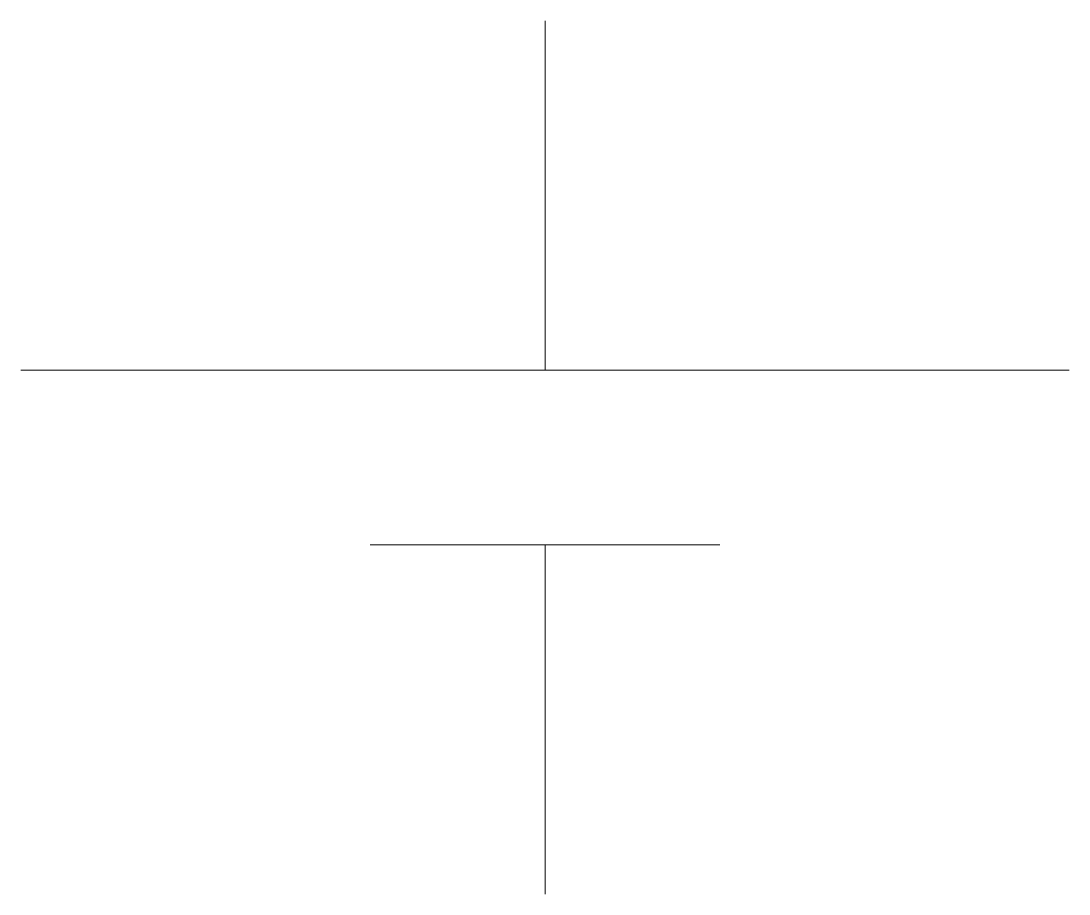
# Model space of a CAD drawing. Header units: millimetres. Extents: x -30 to 30, y -50 to 0.
import ezdxf

# ---------------------------------------------------------------- set-up
doc = ezdxf.new("R2010")
doc.units = ezdxf.units.MM
doc.layers.get('0').update_dxf_attribs({"lineweight": 0, "true_color": 0xffffff})

msp = doc.modelspace()

# ---------------------------------------------------------------- linework, layer by layer
for p, q in [((0, -20), (0, 0)), ((-30, -20), (30, -20)), ((10, -30), (-10, -30)), ((0, -50), (0, -30))]:
    msp.add_line(p, q)

doc.saveas('drawing.dxf')
